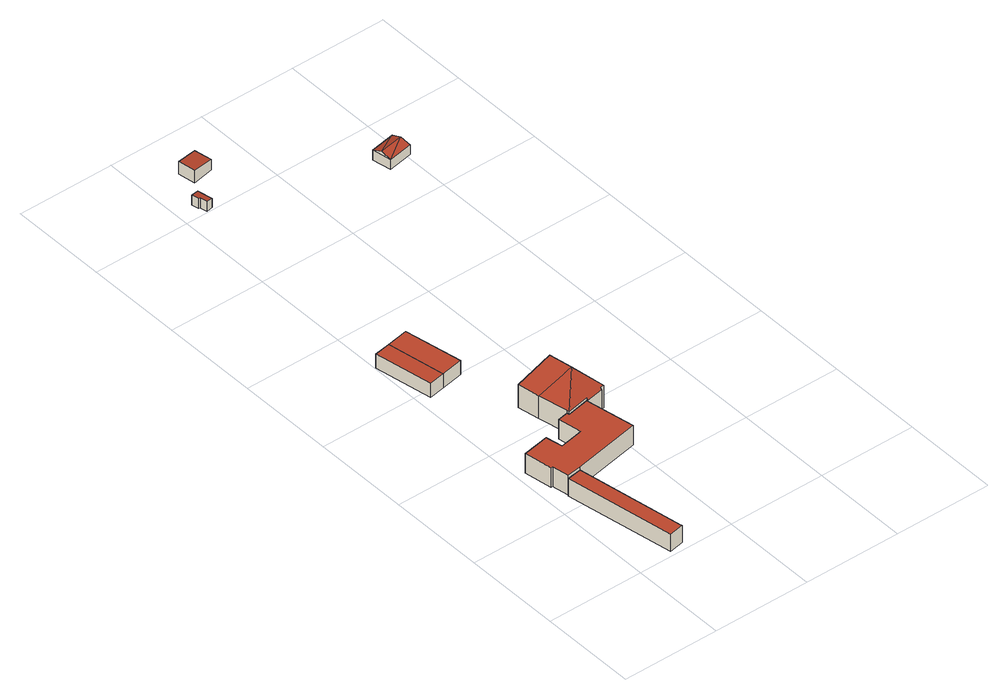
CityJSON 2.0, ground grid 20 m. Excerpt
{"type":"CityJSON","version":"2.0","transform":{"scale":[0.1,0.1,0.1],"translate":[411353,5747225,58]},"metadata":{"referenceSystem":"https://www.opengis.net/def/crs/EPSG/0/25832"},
"CityObjects":{
"building1":{"type":"Building","attributes":{"Gemeindeschluessel":"05570040","Geometrietyp2DReferenz":"3000","function":"31001_2000","roofType":"1000","measuredHeight":3.86},"geometry":[{"type":"Solid","lod":"2","boundaries":[[[[0,1,2,3]],[[4,5,1,0]],[[6,7,5,4]],[[8,9,7,6]],[[10,11,9,8]],[[3,2,11,10]],[[8,6,4,0,3,10]],[[1,5,7,9,11,2]]]],"semantics":{"surfaces":[{"type":"WallSurface"},{"type":"RoofSurface"},{"type":"GroundSurface"}],"values":[[0,0,0,0,0,0,1,2]]}}]},
"building2":{"type":"Building","attributes":{"Gemeindeschluessel":"05570040","Geometrietyp2DReferenz":"3000","function":"31001_2000","roofType":"1000","measuredHeight":4.32},"geometry":[{"type":"Solid","lod":"2","boundaries":[[[[12,13,14,15]],[[16,17,13,12]],[[18,19,17,16]],[[20,21,19,18]],[[22,23,21,20]],[[24,25,23,22]],[[26,27,25,24]],[[28,29,27,26]],[[30,31,29,28]],[[32,33,31,30]],[[34,35,33,32]],[[36,37,35,34]],[[38,39,37,36]],[[15,14,39,38]],[[36,34,32,30,28,26,24,22,20,18,16,12,15,38]],[[13,17,19,21,23,25,27,29,31,33,35,37,39,14]]]],"semantics":{"surfaces":[{"type":"WallSurface"},{"type":"RoofSurface"},{"type":"GroundSurface"}],"values":[[0,0,0,0,0,0,0,0,0,0,0,0,0,0,1,2]]}}]},
"building3":{"type":"Building","attributes":{"Gemeindeschluessel":"05570040","Geometrietyp2DReferenz":"3000","function":"31001_2460","roofType":"1000","measuredHeight":3.09},"geometry":[{"type":"Solid","lod":"2","boundaries":[[[[40,41,42,43]],[[44,45,41,40]],[[46,47,45,44]],[[43,42,47,46]],[[44,40,43,46]],[[41,45,47,42]]]],"semantics":{"surfaces":[{"type":"WallSurface"},{"type":"RoofSurface"},{"type":"GroundSurface"}],"values":[[0,0,0,0,1,2]]}}]},
"building4":{"type":"Building","attributes":{"Gemeindeschluessel":"05570040","Geometrietyp2DReferenz":"3000","function":"31001_2460","roofType":"1000","measuredHeight":3.12},"geometry":[{"type":"Solid","lod":"2","boundaries":[[[[48,49,42,43]],[[50,51,49,48]],[[40,41,51,50]],[[43,42,41,40]],[[50,48,43,40]],[[49,51,41,42]]]],"semantics":{"surfaces":[{"type":"WallSurface"},{"type":"RoofSurface"},{"type":"GroundSurface"}],"values":[[0,0,0,0,1,2]]}}]},
"building5":{"type":"Building","attributes":{"Gemeindeschluessel":"05570040","Geometrietyp2DReferenz":"3000","function":"31001_1000","roofType":"3200","measuredHeight":10.23},"address":[{"country":"Germany","locality":"Sendenhorst","thoroughfareNumber":"1","thoroughfareName":"Hohe Ward"}],"geometry":[{"type":"Solid","lod":"2","boundaries":[[[[52,53,54,55]],[[56,57,53,52]],[[58,59,57,56]],[[60,61,59,58]],[[62,63,61,60]],[[64,65,63,62]],[[66,67,65,64]],[[68,69,67,66]],[[70,71,69,68]],[[72,73,71,70]],[[74,75,73,72]],[[76,77,75,74]],[[78,79,77,76]],[[80,81,79,78]],[[55,54,81,80]],[[74,72,70,68,66,82,76]],[[55,83,52]],[[56,52,83,82,58]],[[64,62,60,58,82,66]],[[80,82,83,55]],[[78,76,82,80]],[[53,57,59,61,63,65,67,69,71,73,75,77,79,81,54]]]],"semantics":{"surfaces":[{"type":"WallSurface"},{"type":"RoofSurface"},{"type":"GroundSurface"}],"values":[[0,0,0,0,0,0,0,0,0,0,0,0,0,0,0,1,1,1,1,1,1,2]]}}]},
"building6":{"type":"Building","attributes":{"Gemeindeschluessel":"05570040","Geometrietyp2DReferenz":"3000","function":"31001_9998","roofType":"2100","measuredHeight":2.27},"geometry":[{"type":"Solid","lod":"2","boundaries":[[[[84,85,86,87]],[[88,89,85,84]],[[90,91,89,88]],[[92,93,91,90]],[[94,95,93,92]],[[87,86,95,94]],[[92,90,88,84,87,94]],[[85,89,91,93,95,86]]]],"semantics":{"surfaces":[{"type":"WallSurface"},{"type":"RoofSurface"},{"type":"GroundSurface"}],"values":[[0,0,0,0,0,0,1,2]]}}]},
"building7":{"type":"Building","attributes":{"Gemeindeschluessel":"05570040","Geometrietyp2DReferenz":"3000","function":"31001_9998","roofType":"2100","measuredHeight":2.73},"geometry":[{"type":"Solid","lod":"2","boundaries":[[[[96,97,98,99]],[[100,101,97,96]],[[102,103,101,100]],[[99,98,103,102]],[[100,96,99,102]],[[97,101,103,98]]]],"semantics":{"surfaces":[{"type":"WallSurface"},{"type":"RoofSurface"},{"type":"GroundSurface"}],"values":[[0,0,0,0,1,2]]}}]},
"building8":{"type":"Building","attributes":{"Gemeindeschluessel":"05570040","Geometrietyp2DReferenz":"3000","function":"31001_1310","roofType":"3100","measuredHeight":2.93},"geometry":[{"type":"Solid","lod":"2","boundaries":[[[[104,105,106,107]],[[108,109,105,104]],[[110,111,109,108]],[[107,106,111,110]],[[104,112,108]],[[110,113,107]],[[113,112,104]],[[104,107,113]],[[110,108,112]],[[112,113,110]],[[105,109,111,106]]]],"semantics":{"surfaces":[{"type":"WallSurface"},{"type":"RoofSurface"},{"type":"GroundSurface"}],"values":[[0,0,0,0,0,0,1,1,1,1,2]]}}]}
},
"vertices":[
[35,232,47],[35,232,9],[74,8,9],[74,8,47],[65,237,47],[65,237,9],[103,16,47],[103,16,9],[104,16,47],[104,16,9],[104,14,47],[104,14,9],
[65,237,54],[65,237,11],[204,263,11],[204,263,54],[35,232,54],[35,232,11],[29,266,54],[29,266,11],[26,266,54],[26,266,11],[16,323,54],[16,323,11],[70,333,54],[70,333,11],[77,299,54],[77,299,11],[126,308,54],[126,308,11],[117,356,54],[117,356,11],[139,360,54],[139,360,11],[139,355,54],[139,355,11],[186,364,54],[186,364,11],[186,361,54],[186,361,11],
[55,587,40],[55,587,9],[34,706,9],[34,706,40],[22,581,40],[22,581,9],[1,700,40],[1,700,9],
[78,714,40],[78,714,9],[100,595,40],[100,595,9],
[209,481,60],[209,481,10],[119,465,10],[119,465,60],[216,440,60],[216,440,10],[221,441,55],[221,441,10],[234,443,40],[234,443,10],[239,415,40],[239,415,10],[222,412,60],[222,412,10],[229,371,60],[229,371,10],[221,370,60],[221,370,10],[221,367,56],[221,367,10],[186,361,56],[186,361,10],[186,364,60],[186,364,10],[139,355,60],[139,355,10],[139,360,60],[139,360,10],[127,420,60],[127,420,10],[178,395,112],[170,443,112],
[35,1209,38],[35,1209,16],[38,1209,16],[38,1209,38],[32,1224,38],[32,1224,16],[48,1228,36],[48,1228,16],[54,1197,36],[54,1197,16],[41,1194,38],[41,1194,16],
[77,1270,38],[77,1270,11],[120,1278,11],[120,1278,35],[71,1306,38],[71,1306,11],[113,1314,35],[113,1314,11],
[401,1136,29],[401,1136,7],[350,1127,7],[350,1127,29],[408,1097,29],[408,1097,7],[357,1088,29],[357,1088,7],[404,1117,36],[354,1108,36]
]}
